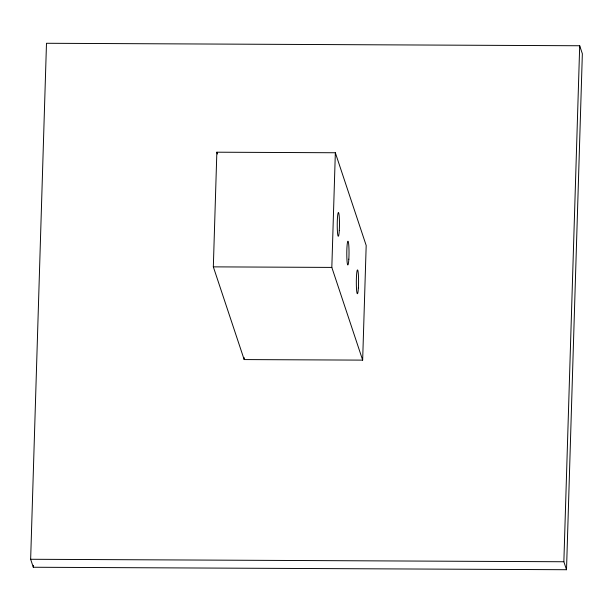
<?xml version="1.0" encoding="UTF-8"?>
<svg xmlns="http://www.w3.org/2000/svg" width="613" height="613" viewBox="0 0 613 613"><rect width="100%" height="100%" fill="white"/><g stroke="black" fill="none" stroke-linecap="round" stroke-linejoin="round"><path stroke-width="0.92" d="M30.65 559.271L46.488 43.278L579.699 45.753L582.35 53.729L566.512 569.722L33.301 567.247L30.65 559.271L563.86 561.753L566.512 569.722M33.301 567.247L33.363 565.332M213.332 266.862L216.849 152.2L335.342 152.752L366.183 245.461L362.658 360.122L244.166 359.57L213.332 266.862L331.825 267.414L362.658 360.122M244.166 359.57L244.227 357.663M331.825 267.414L335.342 152.752M563.86 561.753L579.699 45.753M216.849 152.2L217.446 154.001M358.383 287.872A11.9 1.119 -89.7 0 0 357.509 269.927A11.9 1.119 -89.7 0 0 356.444 287.681A11.9 1.119 -89.7 0 0 358.383 287.872M348.835 259.176A11.9 1.119 -89.7 0 0 347.962 241.223A11.9 1.119 -89.7 0 0 346.904 258.985A11.9 1.119 -89.7 0 0 348.835 259.176M339.288 230.48A11.9 1.119 -89.7 0 0 338.422 212.527A11.9 1.119 -89.7 0 0 337.357 230.281A11.9 1.119 -89.7 0 0 339.288 230.48"/></g></svg>
